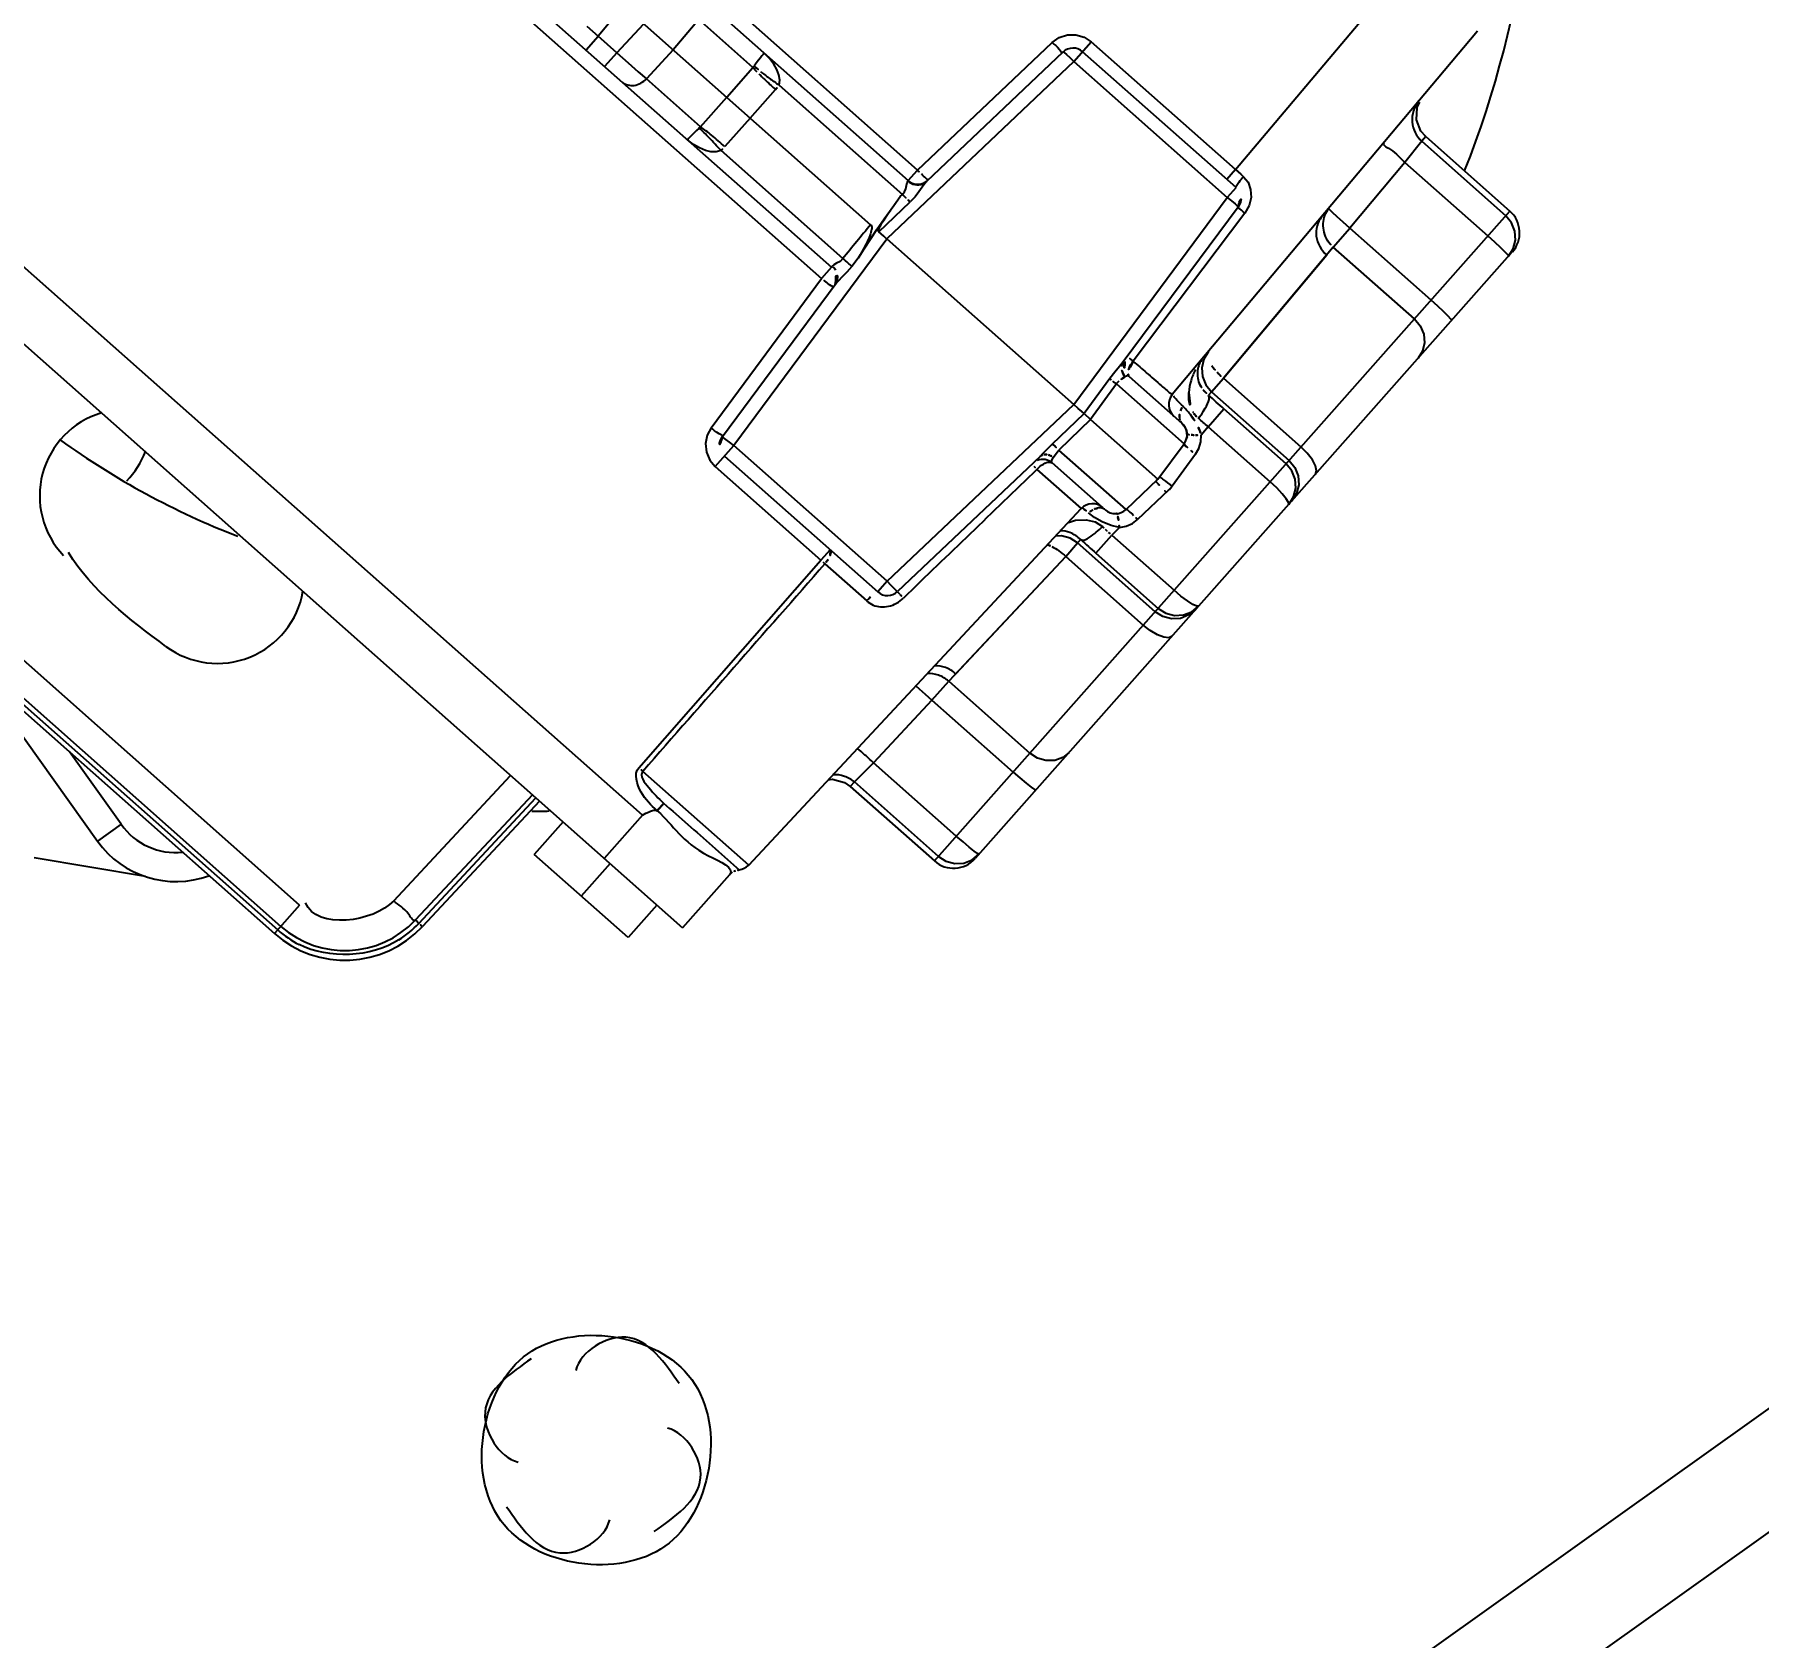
# Model space of a CAD drawing. Header units: feet. Extents: x 2321988 to 2329858, y 6722724 to 6730499.
# Drawn here: x 2326101.414 to 2326102.001, y 6726884.178 to 6726884.724 of the extents above; entities that cross this region are included whole.
import ezdxf

# ---------------------------------------------------------------- set-up
doc = ezdxf.new("R2010")
doc.units = ezdxf.units.FT
doc.header["$MEASUREMENT"] = 0
doc.header["$PDSIZE"] = 5
doc.layers.add('BESS Dimensions', color=3, linetype='Continuous')
doc.layers.add('C-BESS-EQUIPMENT', color=255, linetype='Continuous')
doc.styles.add('TG_DIMS', font='arial.ttf')
doc.dimstyles.new('TG-PROPOSED-ANNO', dxfattribs={"dimtxt": 0.1, "dimasz": 0.1, "dimexe": 0.05, "dimexo": 0.05, "dimgap": 0.02, "dimtad": 0, "dimtih": 1, "dimtoh": 1, "dimdsep": 46, "dimtxsty": 'TG_DIMS', "dimcen": 0, "dimclrd": 256, "dimclre": 256, "dimclrt": 256, "dimaunit": 1, "dimadec": 6, "dimazin": 2, "dimtfac": 1, "dimtofl": 0, "dimtmove": 1, "dimatfit": 3, "dimfxl": 1, "dimtolj": 1, "dimtzin": 0, "dimarcsym": 0})

# ---------------------------------------------------------------- blocks, each defined once
blk = doc.blocks.new('Midpoint Site Plan$0$A$Cc1a3344c')
at = {"linetype": 'Continuous'}
for p, q in [((4275.75, 229.42), (4275.75, 795.42)), ((4265.32, 243.46), (4265.32, 778.22)), ((4131.47, 510.63), (4143.79, 462.98)), ((4128.61, 481.86), (4121.59, 508.98)), ((4137.26, 499.9), (4148.61, 502.52)), ((4168.86, 414.83), (4148.61, 502.52)), ((4137.42, 499.29), (4148.75, 501.9)), ((4137.26, 499.9), (4137.42, 499.29)), ((4137.42, 499.29), (4138.2, 496.59)), ((4138.2, 496.59), (4149.38, 499.17)), ((4152.19, 499.71), (4152.34, 499.7)), ((4152.21, 500.27), (4171.1, 418.42)), ((4138.2, 496.59), (4140.42, 487.99)), ((4151.38, 490.52), (4140.42, 487.99)), ((4141.01, 485.44), (4140.42, 487.99)), ((4151.97, 487.97), (4141.01, 485.44)), ((4141.01, 485.44), (4145.49, 468.28)), ((4141.31, 484.41), (4145.52, 468.28)), ((4128.61, 481.86), (4109.13, 477.36)), ((4128.61, 481.86), (4129.32, 482.02)), ((4128.61, 481.86), (4128.91, 480.53)), ((4129.32, 482.02), (4129.68, 482.1)), ((4129.68, 482.1), (4130.42, 482.15)), ((4130.42, 482.15), (4131.18, 481.94)), ((4130.15, 480.81), (4109.44, 476.03)), ((4109.75, 474.69), (4130.45, 479.48)), ((4130.15, 480.81), (4130.45, 479.48)), ((4138.71, 454.05), (4130.45, 479.48)), ((4131.79, 479.82), (4131.91, 479.81)), ((4131.91, 479.81), (4138.09, 460.8)), ((4132.45, 480.85), (4132.84, 480.02)), ((4132.84, 480.02), (4138.63, 461.69)), ((4108.3, 477.04), (4109.13, 477.36)), ((4109.75, 474.69), (4109.13, 477.36)), ((4109.51, 454.97), (4106.84, 474.02)), ((4111, 455.09), (4108.29, 474.36)), ((4109.75, 474.69), (4113.47, 448.22)), ((4145.49, 468.28), (4155.96, 470.69)), ((4145.91, 466.47), (4156.38, 468.88)), ((4156.48, 468.43), (4148.09, 466.49)), ((4144.09, 466.62), (4144.99, 466.4)), ((4145.91, 466.47), (4145.49, 468.28)), ((4159.62, 467.51), (4159.97, 466.64)), ((4160.08, 466.19), (4159.73, 467.05)), ((4144.99, 466.4), (4145.91, 466.47)), ((4145.91, 466.47), (4146.03, 466)), ((4148.66, 464.06), (4148.09, 466.49)), ((4148.66, 464.06), (4157.04, 466)), ((4148.66, 464.06), (4148.94, 462.97)), ((4139.65, 460.42), (4146.78, 462.07)), ((4149.5, 462.53), (4148.94, 462.97)), ((4150.22, 461.34), (4151.5, 457.46)), ((4138.44, 459.47), (4138.68, 458.66)), ((4139.47, 460.22), (4139.45, 460.04)), ((4139.53, 458.9), (4148.66, 461.01)), ((4150.07, 456.67), (4148.66, 461.01)), ((4138.68, 458.66), (4140.09, 454.38)), ((4139.53, 458.9), (4140.96, 454.57)), ((4140.96, 454.57), (4150.07, 456.67)), ((4149.98, 456.99), (4149.97, 456.99)), ((4150.71, 452.16), (4150.07, 456.67)), ((4150.09, 456.57), (4150.13, 456.35)), ((4150.12, 456.35), (4150.13, 456.35)), ((4151.59, 457.16), (4151.5, 457.46)), ((4151.63, 457.03), (4151.59, 457.16)), ((4151.65, 456.9), (4151.63, 457.03)), ((4151.65, 456.9), (4152.25, 452.54)), ((4109.51, 454.97), (4045.77, 440.25)), ((4109.83, 453.54), (4109.51, 454.97)), ((4110.98, 454.6), (4111, 455.09)), ((4111.01, 455.04), (4110.98, 454.63)), ((4111, 455.09), (4111.01, 455.04)), ((4140.09, 454.38), (4140.96, 454.57)), ((4140.75, 449.87), (4140.09, 454.38)), ((4140.96, 454.57), (4141.43, 451.57)), ((4046.11, 438.83), (4109.83, 453.54)), ((4109.84, 453.48), (4109.83, 453.54)), ((4111.43, 453.78), (4111.61, 453.15)), ((4111.61, 453.15), (4111.75, 452.43)), ((4112.38, 447.99), (4111.75, 452.43)), ((4113.47, 448.22), (4138.71, 454.05)), ((4142.41, 427.67), (4138.71, 454.05)), ((4152.27, 451.85), (4152.25, 452.54)), ((4093.99, 448.39), (4110.66, 452.23)), ((4110.7, 451.92), (4110.66, 452.23)), ((4111.16, 450.55), (4110.7, 451.92)), ((4141.43, 451.57), (4141.66, 450.07)), ((4150.71, 452.16), (4141.66, 450.07)), ((4151.82, 450.52), (4151.17, 449.94)), ((4151.82, 450.52), (4152.12, 451.16)), ((4151.82, 450.52), (4152.04, 449.41)), ((4152.04, 449.41), (4160.42, 451.35)), ((4152.12, 451.16), (4152.27, 451.85)), ((4163.34, 452.06), (4163.4, 451.12)), ((4112.09, 447.91), (4111.62, 449.21)), ((4140.86, 449.22), (4140.75, 449.87)), ((4140.97, 448.61), (4140.86, 449.22)), ((4141.73, 449.77), (4141.66, 450.07)), ((4141.93, 449.18), (4141.73, 449.77)), ((4142.04, 448.92), (4141.93, 449.18)), ((4149.48, 450.38), (4142.35, 448.73)), ((4149.49, 449.03), (4148.75, 448.79)), ((4150.31, 449.4), (4149.49, 449.03)), ((4149.91, 448.8), (4150.74, 449.13)), ((4151.17, 449.94), (4150.31, 449.4)), ((4152.6, 446.98), (4152.04, 449.41)), ((4152.6, 446.98), (4160.99, 448.92)), ((4160.99, 448.92), (4161.86, 449.27)), ((4161.96, 448.81), (4161.09, 448.46)), ((4047.35, 432.96), (4111.3, 447.72)), ((4090.94, 447.23), (4083.64, 445.55)), ((4091.87, 443.24), (4090.94, 447.23)), ((4095.06, 443.97), (4094.16, 447.83)), ((4113.48, 448.22), (4121.71, 422.89)), ((4141.06, 448.08), (4140.97, 448.61)), ((4141.06, 448.08), (4143.89, 427.92)), ((4141.97, 447.04), (4147.95, 448.43)), ((4158.03, 398.9), (4147.95, 448.43)), ((4148.34, 446.51), (4148.59, 447.25)), ((4161.09, 448.46), (4150.62, 446.05)), ((4083.64, 445.55), (4084.67, 441.57)), ((4150.53, 446.52), (4150.62, 446.05)), ((4151.04, 444.24), (4150.62, 446.05)), ((4151.04, 444.24), (4161.51, 446.65)), ((4162.4, 446.92), (4161.51, 446.65)), ((4095.06, 443.97), (4095.94, 440.11)), ((4113.37, 444.65), (4113.68, 443.61)), ((4151.04, 444.24), (4154.54, 426.85)), ((4151.07, 444.24), (4154.35, 427.9)), ((4048.81, 427.14), (4112.53, 441.85)), ((4092.79, 439.24), (4091.87, 443.24)), ((4112.49, 443.34), (4096.04, 439.54)), ((4112.46, 442.2), (4112.48, 441.99)), ((4112.53, 441.85), (4112.48, 441.99)), ((4112.53, 441.85), (4112.89, 440.33)), ((4049.15, 425.62), (4112.89, 440.33)), ((4077.96, 440.02), (4078.99, 436.05)), ((4081.5, 436.63), (4080.69, 440.65)), ((4084.67, 441.57), (4085.49, 437.55)), ((4118.84, 422.04), (4112.89, 440.33)), ((4114.11, 441.57), (4114.21, 441.13)), ((4120.27, 422.46), (4114.21, 441.13)), ((4092.79, 439.24), (4085.49, 437.55)), ((4081.5, 436.63), (4078.99, 436.05)), ((4081.5, 436.63), (4083.03, 436.97)), ((4081.5, 436.63), (4081.93, 434.78)), ((4083.03, 436.97), (4084.41, 437.29)), ((4084.41, 437.29), (4085.49, 437.55)), ((4077.46, 435.68), (4078.99, 436.05)), ((4079.42, 434.2), (4078.99, 436.05)), ((4154.54, 426.85), (4165.5, 429.38)), ((4142.41, 427.67), (4121.71, 422.89)), ((4142.41, 427.67), (4142.74, 426.24)), ((4122.04, 421.46), (4142.74, 426.24)), ((4155.13, 424.29), (4154.54, 426.85)), ((4155.13, 424.29), (4166.09, 426.82)), ((4136.31, 424.76), (4136.64, 423.34)), ((4137.17, 423.46), (4142.83, 424.77)), ((4152.96, 423.8), (4153.41, 423.91)), ((4155.13, 424.29), (4156.9, 415.59)), ((4118.84, 422.04), (4119.23, 421.25)), ((4120.39, 422.48), (4120.27, 422.46)), ((4122.37, 420.04), (4121.71, 422.89)), ((4122.37, 420.04), (4136.64, 423.34)), ((4143.21, 395.47), (4136.64, 423.34)), ((4121.49, 419.97), (4122.37, 420.04)), ((4171.03, 418.08), (4170.97, 419)), ((4168.08, 418.17), (4156.9, 415.59)), ((4156.9, 415.59), (4157.38, 412.83)), ((4168.71, 415.44), (4157.38, 412.83)), ((4157.51, 412.21), (4168.86, 414.83)), ((4156.81, 411.95), (4157.51, 412.21)), ((4157.38, 412.83), (4157.51, 412.21)), ((4158.03, 398.9), (4143.75, 395.6)), ((4147.94, 394.44), (4147.69, 395.45)), ((4147.69, 395.45), (4147.9, 394.43)), ((4157.68, 396.69), (4159.34, 389.54)), ((4147.9, 394.43), (4147.95, 394.44)), ((4147.43, 392.95), (4038.88, 367.88)), ((4147.43, 392.95), (4148.78, 387.1)), ((4029.68, 359.6), (4159.34, 389.54)), ((4155.89, 388.74), (4156.9, 384.36)), ((4149.56, 387.28), (4150.57, 382.89)), ((4139.07, 384.86), (4142.61, 367.45)), ((4143.1, 367.53), (4139.55, 384.97)), ((4140.04, 385.08), (4143.59, 367.65)), ((4143.22, 385.82), (4144.24, 381.43)), ((4139.69, 366.77), (4136.14, 384.18)), ((4156.9, 384.36), (4144.24, 381.43)), ((4134.4, 358.55), (4065.67, 342.69)), ((4134.4, 358.56), (4135.28, 354.73)), ((4066.33, 339.84), (4135.06, 355.71)), ((4066.44, 339.35), (4135.17, 355.22)), ((4066.55, 338.87), (4135.28, 354.73)), ((4116.82, 348.34), (4107.59, 348.34)), ((4114.4, 339), (4122.69, 347.29)), ((4116.82, 348.34), (4116.82, 345.34)), ((4094.59, 345.34), (4116.82, 345.34))]:
    blk.add_line(p, q, dxfattribs=at)
for points in [[(4137.26, 499.9), (4136.52, 499.82), (4135.27, 500.13), (4134.27, 500.92), (4133.98, 501.48)], [(4150.6, 501.75), (4149.69, 501.97), (4148.75, 501.9)], [(4152.34, 499.7), (4151.99, 500.55), (4151.39, 501.26), (4150.6, 501.75)], [(4149.38, 499.17), (4150.29, 499.38), (4151.11, 499.54), (4151.76, 499.66), (4152.19, 499.71)], [(4154.34, 491.04), (4154.18, 491.06), (4153.76, 491), (4153.11, 490.89), (4152.29, 490.72), (4151.38, 490.52)], [(4140.42, 487.99), (4139.52, 487.77), (4138.71, 487.58), (4138.06, 487.45), (4137.63, 487.38)], [(4151.97, 487.97), (4152.9, 488.05), (4153.81, 487.85), (4154.59, 487.4), (4155.18, 486.74), (4155.52, 485.94)], [(4131.18, 481.94), (4131.88, 481.5), (4132.45, 480.85)], [(4130.45, 479.48), (4131, 479.64), (4131.47, 479.77), (4131.79, 479.82)], [(4106.84, 474.02), (4106.84, 474.91), (4107.11, 475.75)], [(4107.11, 475.75), (4107.61, 476.48), (4108.3, 477.04)], [(4108.29, 474.36), (4108.4, 474.42), (4108.71, 474.51), (4109.18, 474.61), (4109.75, 474.69)], [(4159.14, 470.26), (4158.92, 470.57), (4158.43, 470.78), (4157.73, 470.88), (4156.87, 470.85), (4155.96, 470.69)], [(4142.33, 468.63), (4142.7, 467.79), (4143.3, 467.09), (4144.09, 466.62)], [(4156.38, 468.88), (4157.31, 468.95), (4158.22, 468.72), (4159.02, 468.23), (4159.62, 467.51)], [(4159.73, 467.05), (4159.12, 467.77), (4158.33, 468.27), (4157.42, 468.5), (4156.48, 468.43)], [(4158.78, 466.3), (4157.95, 466.18), (4157.04, 466)], [(4160.08, 466.19), (4159.9, 466.3), (4159.45, 466.34), (4158.78, 466.3)], [(4150.22, 461.34), (4149.93, 461.98), (4149.5, 462.53)], [(4138.09, 460.8), (4138.25, 460.2), (4138.44, 459.47)], [(4139.65, 460.42), (4139.54, 460.36), (4139.47, 460.22)], [(4111, 455.09), (4111.08, 454.77), (4111.24, 454.32), (4111.43, 453.78)], [(4140.09, 454.38), (4139.79, 454.31), (4139.3, 454.2), (4138.71, 454.05)], [(4110.66, 452.23), (4110.57, 452.57), (4110.38, 452.86), (4110.14, 453.13), (4109.93, 453.33), (4109.84, 453.48)], [(4161.86, 449.27), (4162.57, 449.87), (4163.07, 450.67), (4163.3, 451.57), (4163.23, 452.51)], [(4163.23, 452.51), (4163.13, 452.33), (4162.74, 452.09), (4162.12, 451.84)], [(4111.62, 449.21), (4111.06, 450.83), (4110.95, 451.17)], [(4162.12, 451.84), (4161.32, 451.58), (4160.42, 451.35)], [(4163.4, 451.12), (4163.18, 450.21), (4162.68, 449.42), (4161.96, 448.81)], [(4093.99, 448.39), (4093.63, 448.74), (4093.13, 448.99), (4092.56, 449.14), (4091.91, 449.21), (4091.19, 449.19), (4090.41, 449.06)], [(4090.41, 449.06), (4090.42, 449.01), (4090.45, 448.89), (4090.5, 448.7), (4090.57, 448.45), (4090.65, 448.14), (4090.77, 447.79), (4090.89, 447.42)], [(4111.53, 449.53), (4111.45, 449.75), (4111.36, 449.99), (4111.27, 450.25)], [(4112.38, 447.99), (4112.34, 447.99), (4112.29, 448.01), (4112.24, 448.05), (4112.2, 448.11), (4112.15, 448.18), (4112.1, 448.26), (4112.05, 448.35), (4111.99, 448.45), (4111.94, 448.57), (4111.88, 448.69), (4111.81, 448.83), (4111.75, 448.98), (4111.68, 449.15), (4111.61, 449.33), (4111.53, 449.53)], [(4142.35, 448.73), (4142.18, 448.76), (4142.04, 448.92)], [(4148.59, 447.25), (4149.17, 448.16), (4149.91, 448.8)], [(4111.3, 447.72), (4111.38, 447.73), (4111.48, 447.7), (4111.57, 447.66), (4111.67, 447.59), (4111.77, 447.5), (4111.86, 447.4), (4111.97, 447.28), (4112.07, 447.15), (4112.18, 446.99), (4112.29, 446.82), (4112.41, 446.63), (4112.53, 446.42), (4112.65, 446.19), (4112.78, 445.94), (4112.92, 445.66), (4113.06, 445.35), (4113.21, 445.02), (4113.37, 444.65)], [(4112.09, 447.91), (4112.52, 446.77), (4112.95, 445.69), (4113.37, 444.65)], [(4113.48, 448.22), (4113.06, 448.14), (4112.69, 448.06), (4112.38, 447.99)], [(4164.17, 448.44), (4164.11, 448.06), (4163.77, 447.66), (4163.18, 447.26), (4162.4, 446.92)], [(4150.62, 446.05), (4149.77, 445.7), (4149.06, 445.12), (4148.73, 444.61)], [(4113.68, 443.61), (4113.88, 442.86), (4114, 442.18), (4114.11, 441.57)], [(4112.49, 443.34), (4112.55, 442.93), (4112.51, 442.53), (4112.46, 442.2)], [(4092.82, 439.05), (4092.87, 438.66), (4092.93, 438.29), (4092.98, 437.98), (4093.03, 437.73), (4093.07, 437.53), (4093.1, 437.41), (4093.11, 437.37)], [(4096.04, 439.54), (4095.86, 439.06), (4095.53, 438.62), (4095.08, 438.23), (4094.52, 437.88), (4093.87, 437.59), (4093.11, 437.37)], [(4167.8, 432.75), (4167.85, 431.89), (4167.6, 431.04), (4167.1, 430.29), (4166.37, 429.72), (4165.5, 429.38)], [(4143.89, 427.92), (4143.78, 427.88), (4143.46, 427.83), (4142.98, 427.75), (4142.41, 427.67)], [(4166.09, 426.82), (4166.99, 427.04), (4167.8, 427.25), (4168.44, 427.43), (4168.84, 427.57), (4168.97, 427.65)], [(4153.41, 423.91), (4154.22, 424.1), (4155.13, 424.29)], [(4121.71, 422.89), (4121.16, 422.71), (4120.7, 422.57), (4120.39, 422.48)], [(4119.23, 421.25), (4119.84, 420.6), (4120.62, 420.16), (4121.49, 419.97)], [(4169.79, 418.6), (4168.98, 418.39), (4168.08, 418.17)], [(4170.97, 419), (4170.84, 418.92), (4170.43, 418.78), (4169.79, 418.6)], [(4168.71, 415.44), (4169.58, 415.79), (4170.3, 416.39), (4170.8, 417.18), (4171.03, 418.08)], [(4155.62, 410.72), (4155.82, 411.13), (4156.81, 411.95)], [(4147.43, 392.95), (4147.47, 393.32), (4147.52, 393.62), (4147.57, 393.86), (4147.63, 394.05), (4147.69, 394.19), (4147.8, 394.36), (4147.95, 394.44)], [(4142.61, 367.44), (4142.67, 367.46), (4142.84, 367.49), (4143.1, 367.53)]]:
    blk.add_lwpolyline(points, dxfattribs=at)
for centre, radius, start, end in [((4054.4, 444), 105, 32.9564, 61.5294), ((4149.29, 499.6), 3, 13, 103), ((4130.48, 479.35), 1.5, 18, 103), ((4109.78, 474.57), 1.5, 103, 188), ((4180.62, 325.57), 144.62, 102.995, 103.8358), ((4146.95, 455.12), 8.2, 93.1027, 100.7432), ((4146.72, 466.32), 2.65, 264.642, 268.2962), ((4153.42, 441.52), 23.04, 101.9441, 105.2426), ((4147.05, 457.74), 5.57, 76.556, 82.2965), ((4046.07, 857.12), 406.12, 283.1745, 283.4274), ((4145.34, 463.38), 1.6, 194.5, 283), ((4147.14, 460.51), 1.6, 18, 103), ((4137.54, 470.56), 13.7, 323.9922, 326.3365), ((4145.51, 475.91), 15.31, 285.6245, 287.9212), ((4139.31, 461.89), 1.5, 219.2842, 283), ((4172.67, 307.38), 150.68, 97.999, 98.2209), ((4107.27, 470.92), 16.12, 278.0109, 280.0305), ((4109.5, 455), 1.5, 283, 356.0625), ((4154.34, 437.78), 14.9, 98.0319, 100.3459), ((4149.12, 451.94), 1.6, 283, 8), ((4149.95, 448.97), 2.25, 64.7977, 72.6612), ((4144.74, 438.39), 14.04, 59.7208, 62.0383), ((4142.69, 447.27), 1.5, 103, 166.7155), ((4149.52, 448.75), 1.6, 103, 191.5), ((4146.64, 470.78), 22.03, 280.7257, 281.8593), ((4146.41, 471.9), 23.18, 281.8566, 282.9527), ((4146.33, 472.23), 23.52, 282.9502, 284.0396), ((4089.97, 447.09), 0.977, 8.536, 19.7835), ((4079.03, 489.76), 44, 288.2618, 289.8885), ((4083.91, 491.71), 45.06, 281.5367, 283.1437), ((4089.41, 446.73), 4.87, 13.1538, 19.9183), ((4481.28, 546.1), 382.84, 194.8906, 195.5705), ((4137.59, 480.76), 34, 276.7185, 277.3956), ((4120.05, 587.9), 144.62, 282.1642, 283.005), ((4112.87, 440.39), 1.5, 39.1999, 103), ((4091.19, 439.02), 4.87, 6.0818, 12.8462), ((4129.44, 389.41), 53.54, 107.3927, 108.0058), ((4091.85, 438.94), 0.977, 6.2167, 17.464), ((4142.41, 427.71), 1.5, 283, 8), ((4131.08, 528.02), 100.93, 277.5385, 277.8118), ((4141.49, 427.54), 3.35, 352.9651, 8.5257), ((4121.7, 422.93), 1.5, 198, 283), ((4150.86, 362.97), 62.02, 102.7501, 103.2499), ((4168.18, 417.75), 3, 283, 13), ((4156.46, 398.58), 1.6, 330.6727, 11.5), ((4159.25, 397.01), 1.6, 164.1896, 177.761), ((4159.26, 397.01), 1.6, 150.7039, 164.2275), ((4156.48, 339.22), 57.8, 102.7242, 103.2758), ((4054.4, 444), 105, 325.0337, 326.0137), ((4054.4, 444), 82, 288.7249, 303.3867), ((4079.32, 367.84), 9, 10.5957, 33.5936), ((4132.81, 365.45), 10, 283, 11.5), ((4132.81, 365.45), 11, 283, 11.5), ((4132.79, 365.45), 10.52, 356.7544, 11.4064), ((4132.81, 365.46), 10.51, 283.006, 297.7039), ((4116.82, 355.34), 10, 270, 344.5512), ((4116.82, 355.34), 7, 270, 330.3062)]:
    blk.add_arc(centre, radius, start, end, dxfattribs=at)
for centre, start_param, end_param in [((4101.73, 371.38), 3.228926, 5.269874), ((4089.41, 368.54), 7.298757, 9.337445)]:
    blk.add_ellipse(centre, major_axis=(-2.02, 8.75), ratio=1, start_param=start_param, end_param=end_param, dxfattribs=at)
for points, knots in [([(4133.85, 501.42), (4134.04, 500.7), (4135.04, 499.35), (4136.69, 499.12), (4137.42, 499.29)], [0, 0, 0, 0, 0.497528, 1, 1, 1, 1]), ([(4135.26, 495.99), (4135.33, 495.71), (4136.81, 496.52), (4137.51, 496.41), (4138.2, 496.59)], [0, 0, 0, 0, 0.294406, 1, 1, 1, 1]), ([(4137.48, 487.39), (4137.64, 486.85), (4138.31, 485.8), (4139.5, 485.39), (4140.09, 485.36)], [0, 0, 0, 0, 0.489141, 1, 1, 1, 1]), ([(4137.77, 486.26), (4137.97, 485.6), (4138.98, 484.35), (4140.55, 484.25), (4141.28, 484.4)], [0, 0, 0, 0, 0.480111, 1, 1, 1, 1]), ([(4140.09, 485.36), (4140.24, 485.35), (4140.55, 485.35), (4140.86, 485.41), (4141.01, 485.44)], [0, 0, 0, 0, 0.499112, 1, 1, 1, 1]), ([(4129.68, 482.1), (4129.74, 481.85), (4129.85, 481.45), (4129.98, 481.04), (4130.07, 480.89)], [0, 0, 0, 0, 0.605129, 1, 1, 1, 1]), ([(4132.84, 480.02), (4132.62, 479.95), (4132.39, 479.97), (4131.94, 479.73), (4131.91, 479.81)], [0, 0, 0, 0, 0.722469, 1, 1, 1, 1]), ([(4106.84, 474.02), (4107.18, 474.07), (4107.5, 474.23), (4108.31, 474.21), (4108.29, 474.36)], [0, 0, 0, 0, 0.702974, 1, 1, 1, 1]), ([(4142.53, 467.85), (4142.64, 467.42), (4143.1, 466.55), (4143.98, 466.03), (4144.48, 465.93)], [0, 0, 0, 0, 0.46369, 1, 1, 1, 1]), ([(4143.75, 468.05), (4143.89, 468.05), (4144.17, 468.06), (4144.45, 468.09), (4144.6, 468.1)], [0, 0, 0, 0, 0.483484, 1, 1, 1, 1]), ([(4144.6, 468.1), (4144.75, 468.12), (4145.05, 468.17), (4145.34, 468.24), (4145.49, 468.28)], [0, 0, 0, 0, 0.494531, 1, 1, 1, 1]), ([(4143.06, 466.46), (4143.25, 466.09), (4143.69, 465.38), (4144.28, 464.76), (4144.61, 464.5)], [0, 0, 0, 0, 0.492837, 1, 1, 1, 1]), ([(4144.48, 465.93), (4144.6, 465.9), (4144.85, 465.87), (4145.1, 465.87), (4145.24, 465.87)], [0, 0, 0, 0, 0.480731, 1, 1, 1, 1]), ([(4145.24, 465.87), (4145.36, 465.88), (4145.63, 465.91), (4145.89, 465.97), (4146.03, 466)], [0, 0, 0, 0, 0.47867, 1, 1, 1, 1]), ([(4147.37, 463.75), (4147.2, 464.31), (4146.92, 465.04), (4146.33, 466.01), (4146.03, 466)], [0, 0, 0, 0, 0.659511, 1, 1, 1, 1]), ([(4145.42, 463.19), (4145.13, 463.13), (4144.66, 463.05), (4144.18, 462.98), (4143.99, 462.97)], [0, 0, 0, 0, 0.612474, 1, 1, 1, 1]), ([(4144.61, 464.5), (4144.86, 464.29), (4145.44, 463.91), (4146.11, 463.71), (4146.47, 463.68)], [0, 0, 0, 0, 0.472495, 1, 1, 1, 1]), ([(4145.66, 462.68), (4145.61, 462.75), (4145.52, 462.92), (4145.45, 463.1), (4145.42, 463.19)], [0, 0, 0, 0, 0.492338, 1, 1, 1, 1]), ([(4146.51, 463.31), (4146.72, 463.32), (4147.15, 463.32), (4147.58, 463.29), (4147.79, 463.26)], [0, 0, 0, 0, 0.503187, 1, 1, 1, 1]), ([(4146.64, 463.67), (4146.76, 463.66), (4147.01, 463.67), (4147.25, 463.72), (4147.37, 463.75)], [0, 0, 0, 0, 0.487266, 1, 1, 1, 1]), ([(4148.34, 463.16), (4148.45, 463.13), (4148.65, 463.08), (4148.85, 463.01), (4148.94, 462.97)], [0, 0, 0, 0, 0.516214, 1, 1, 1, 1]), ([(4138.63, 461.69), (4138.5, 461.65), (4138.27, 461.58), (4138.05, 461.53), (4137.96, 461.51)], [0, 0, 0, 0, 0.60307, 1, 1, 1, 1]), ([(4138.63, 461.69), (4138.71, 461.42), (4138.89, 460.97), (4139.2, 460.57), (4139.38, 460.47)], [0, 0, 0, 0, 0.575645, 1, 1, 1, 1]), ([(4140.38, 462.1), (4141.05, 462.26), (4142.12, 462.52), (4143.18, 462.79), (4143.57, 462.9)], [0, 0, 0, 0, 0.635574, 1, 1, 1, 1]), ([(4143.57, 462.9), (4143.62, 462.92), (4143.67, 462.95), (4143.8, 462.96), (4143.79, 462.98)], [0, 0, 0, 0, 0.744531, 1, 1, 1, 1]), ([(4146.39, 462.09), (4146.25, 462.13), (4145.96, 462.29), (4145.76, 462.53), (4145.66, 462.68)], [0, 0, 0, 0, 0.46605, 1, 1, 1, 1]), ([(4146.79, 462.07), (4146.73, 462.06), (4146.59, 462.04), (4146.45, 462.07), (4146.39, 462.09)], [0, 0, 0, 0, 0.491199, 1, 1, 1, 1]), ([(4146.78, 462.07), (4146.9, 462.1), (4147.16, 462.13), (4147.41, 462.09), (4147.53, 462.06)], [0, 0, 0, 0, 0.499853, 1, 1, 1, 1]), ([(4147.53, 462.06), (4147.66, 462.03), (4147.91, 461.94), (4148.13, 461.78), (4148.23, 461.69)], [0, 0, 0, 0, 0.500379, 1, 1, 1, 1]), ([(4148.02, 461.85), (4148.05, 461.83), (4148.19, 461.98), (4148.27, 462.06), (4148.33, 462.14)], [0, 0, 0, 0, 0.282298, 1, 1, 1, 1]), ([(4148.23, 461.69), (4148.33, 461.59), (4148.5, 461.38), (4148.62, 461.14), (4148.66, 461.01)], [0, 0, 0, 0, 0.499806, 1, 1, 1, 1]), ([(4148.33, 462.14), (4148.38, 462.2), (4148.48, 462.32), (4148.57, 462.44), (4148.62, 462.51)], [0, 0, 0, 0, 0.465528, 1, 1, 1, 1]), ([(4138.37, 460.37), (4138.3, 460.43), (4138.19, 460.56), (4138.11, 460.72), (4138.09, 460.8)], [0, 0, 0, 0, 0.505801, 1, 1, 1, 1]), ([(4139.45, 460.04), (4139.25, 460.02), (4138.86, 460.06), (4138.5, 460.25), (4138.37, 460.37)], [0, 0, 0, 0, 0.521543, 1, 1, 1, 1]), ([(4139.38, 460.47), (4139.42, 460.45), (4139.51, 460.41), (4139.61, 460.41), (4139.65, 460.42)], [0, 0, 0, 0, 0.530978, 1, 1, 1, 1]), ([(4139.45, 460.04), (4139.45, 459.92), (4139.43, 459.67), (4139.42, 459.42), (4139.44, 459.29)], [0, 0, 0, 0, 0.468846, 1, 1, 1, 1]), ([(4148.66, 461.01), (4148.69, 460.92), (4149.17, 461.1), (4149.41, 461.1), (4149.63, 461.17)], [0, 0, 0, 0, 0.283271, 1, 1, 1, 1]), ([(4138.88, 458.71), (4138.84, 458.7), (4138.77, 458.68), (4138.71, 458.67), (4138.68, 458.66)], [0, 0, 0, 0, 0.562714, 1, 1, 1, 1]), ([(4139.53, 458.9), (4139.41, 458.86), (4139.2, 458.8), (4138.98, 458.73), (4138.88, 458.71)], [0, 0, 0, 0, 0.551607, 1, 1, 1, 1]), ([(4139.44, 459.29), (4139.44, 459.22), (4139.47, 459.09), (4139.51, 458.96), (4139.53, 458.9)], [0, 0, 0, 0, 0.494547, 1, 1, 1, 1]), ([(4151.5, 457.46), (4151.16, 457.35), (4150.65, 457.2), (4150.15, 457.03), (4149.98, 456.99)], [0, 0, 0, 0, 0.670986, 1, 1, 1, 1]), ([(4150.13, 456.35), (4150.23, 456.38), (4150.56, 456.42), (4150.89, 456.47), (4151.12, 456.5)], [0, 0, 0, 0, 0.318944, 1, 1, 1, 1]), ([(4109.84, 453.48), (4110.11, 453.54), (4110.63, 453.81), (4110.92, 454.33), (4110.98, 454.6)], [0, 0, 0, 0, 0.505751, 1, 1, 1, 1]), ([(4110.97, 455.3), (4110.98, 455.22), (4110.49, 455.19), (4110.3, 455.09), (4110.07, 455.06)], [0, 0, 0, 0, 0.280577, 1, 1, 1, 1]), ([(4110.66, 452.23), (4110.79, 452.25), (4111.06, 452.29), (4111.32, 452.34), (4111.44, 452.36)], [0, 0, 0, 0, 0.520647, 1, 1, 1, 1]), ([(4111.44, 452.36), (4111.5, 452.37), (4111.6, 452.4), (4111.7, 452.42), (4111.75, 452.43)], [0, 0, 0, 0, 0.529517, 1, 1, 1, 1]), ([(4150.71, 452.16), (4150.7, 452.26), (4151.2, 452.3), (4151.42, 452.4), (4151.66, 452.44)], [0, 0, 0, 0, 0.283856, 1, 1, 1, 1]), ([(4150.49, 451.12), (4150.5, 451.13), (4150.55, 451.13), (4150.59, 451.12), (4150.62, 451.11)], [0, 0, 0, 0, 0.323743, 1, 1, 1, 1]), ([(4150.9, 451), (4150.97, 450.97), (4151.11, 450.9), (4151.25, 450.83), (4151.32, 450.79)], [0, 0, 0, 0, 0.465298, 1, 1, 1, 1]), ([(4140.75, 449.87), (4140.86, 449.91), (4141.17, 449.98), (4141.47, 450.04), (4141.66, 450.07)], [0, 0, 0, 0, 0.370466, 1, 1, 1, 1]), ([(4141.13, 448.5), (4141.16, 448.57), (4141.25, 448.72), (4141.37, 448.84), (4141.43, 448.89)], [0, 0, 0, 0, 0.479757, 1, 1, 1, 1]), ([(4141.43, 448.89), (4141.51, 448.95), (4141.66, 449.06), (4141.84, 449.14), (4141.93, 449.18)], [0, 0, 0, 0, 0.485865, 1, 1, 1, 1]), ([(4142.1, 448.55), (4142.13, 448.6), (4142.21, 448.68), (4142.3, 448.72), (4142.35, 448.73)], [0, 0, 0, 0, 0.529303, 1, 1, 1, 1]), ([(4147.91, 448.55), (4148.04, 448.59), (4148.32, 448.67), (4148.59, 448.75), (4148.75, 448.79)], [0, 0, 0, 0, 0.459169, 1, 1, 1, 1]), ([(4148.74, 449.34), (4148.73, 449.25), (4148.72, 449.07), (4148.73, 448.88), (4148.75, 448.79)], [0, 0, 0, 0, 0.49247, 1, 1, 1, 1]), ([(4148.88, 449.83), (4148.84, 449.76), (4148.78, 449.6), (4148.75, 449.43), (4148.74, 449.34)], [0, 0, 0, 0, 0.485087, 1, 1, 1, 1]), ([(4149.48, 450.38), (4149.35, 450.35), (4149.1, 450.21), (4148.94, 449.97), (4148.88, 449.83)], [0, 0, 0, 0, 0.47092, 1, 1, 1, 1]), ([(4150.53, 446.52), (4150.8, 446.65), (4150.91, 447.76), (4150.84, 448.55), (4150.74, 449.13)], [0, 0, 0, 0, 0.340462, 1, 1, 1, 1]), ([(4090.89, 447.42), (4091.02, 447.45), (4091.31, 447.52), (4091.59, 447.6), (4091.74, 447.64)], [0, 0, 0, 0, 0.45914, 1, 1, 1, 1]), ([(4090.94, 447.23), (4091.08, 447.25), (4091.37, 447.29), (4091.67, 447.33), (4091.83, 447.36)], [0, 0, 0, 0, 0.460589, 1, 1, 1, 1]), ([(4091.74, 447.64), (4091.92, 447.69), (4092.27, 447.8), (4092.63, 447.92), (4092.81, 447.98)], [0, 0, 0, 0, 0.479053, 1, 1, 1, 1]), ([(4091.83, 447.36), (4092, 447.39), (4092.37, 447.45), (4092.73, 447.53), (4092.92, 447.56)], [0, 0, 0, 0, 0.479222, 1, 1, 1, 1]), ([(4141.06, 448.08), (4141.05, 448.15), (4141.05, 448.29), (4141.09, 448.43), (4141.13, 448.5)], [0, 0, 0, 0, 0.488772, 1, 1, 1, 1]), ([(4141.97, 447.04), (4141.9, 447.33), (4141.86, 447.84), (4141.97, 448.38), (4142.1, 448.55)], [0, 0, 0, 0, 0.570231, 1, 1, 1, 1]), ([(4150.53, 446.52), (4150.09, 446.43), (4149.32, 446.16), (4148.73, 445.58), (4148.54, 445.28)], [0, 0, 0, 0, 0.555982, 1, 1, 1, 1]), ([(4113.68, 443.61), (4113.51, 443.59), (4113.11, 443.5), (4112.71, 443.4), (4112.49, 443.34)], [0, 0, 0, 0, 0.436885, 1, 1, 1, 1]), ([(4148.95, 443.42), (4149.01, 443.46), (4149.15, 443.55), (4149.3, 443.63), (4149.37, 443.67)], [0, 0, 0, 0, 0.481626, 1, 1, 1, 1]), ([(4149.37, 443.67), (4149.62, 443.8), (4150.17, 444.02), (4150.74, 444.17), (4151.04, 444.24)], [0, 0, 0, 0, 0.477856, 1, 1, 1, 1]), ([(4113.02, 442.03), (4112.93, 442.04), (4112.75, 442.04), (4112.57, 442.01), (4112.48, 441.99)], [0, 0, 0, 0, 0.497846, 1, 1, 1, 1]), ([(4114.21, 441.13), (4114.13, 441.37), (4113.8, 441.82), (4113.29, 442), (4113.02, 442.03)], [0, 0, 0, 0, 0.487755, 1, 1, 1, 1]), ([(4095.94, 440.11), (4095.34, 439.97), (4094.28, 439.71), (4093.23, 439.4), (4092.79, 439.24)], [0, 0, 0, 0, 0.562785, 1, 1, 1, 1]), ([(4114.33, 440.76), (4114.3, 440.84), (4113.87, 440.54), (4113.65, 440.57), (4113.44, 440.51)], [0, 0, 0, 0, 0.273958, 1, 1, 1, 1]), ([(4096.04, 439.54), (4095.43, 439.47), (4094.35, 439.34), (4093.28, 439.16), (4092.82, 439.05)], [0, 0, 0, 0, 0.563855, 1, 1, 1, 1]), ([(4084.32, 435.34), (4084.73, 435.43), (4085.5, 436.11), (4085.57, 437.08), (4085.49, 437.55)], [0, 0, 0, 0, 0.465751, 1, 1, 1, 1]), ([(4144, 427.93), (4144.05, 427.93), (4144.16, 427.95), (4144.26, 427.96), (4144.32, 427.97)], [0, 0, 0, 0, 0.425139, 1, 1, 1, 1]), ([(4154.33, 427.89), (4153.93, 427.8), (4153.17, 427.49), (4152.59, 426.91), (4152.37, 426.58)], [0, 0, 0, 0, 0.508086, 1, 1, 1, 1]), ([(4142.84, 424.75), (4143.09, 424.81), (4143.58, 425.01), (4143.98, 425.36), (4144.15, 425.56)], [0, 0, 0, 0, 0.501385, 1, 1, 1, 1]), ([(4144.15, 425.56), (4144.33, 425.77), (4144.64, 426.27), (4144.79, 426.84), (4144.82, 427.13)], [0, 0, 0, 0, 0.494197, 1, 1, 1, 1]), ([(4154.54, 426.84), (4154.14, 426.75), (4153.38, 426.43), (4152.81, 425.83), (4152.59, 425.5)], [0, 0, 0, 0, 0.505639, 1, 1, 1, 1]), ([(4136.33, 424.76), (4136.45, 424.79), (4136.79, 424.52), (4136.92, 424.21), (4137, 423.99)], [0, 0, 0, 0, 0.359001, 1, 1, 1, 1]), ([(4137, 423.99), (4137.03, 423.91), (4137.1, 423.73), (4137.15, 423.55), (4137.17, 423.46)], [0, 0, 0, 0, 0.491102, 1, 1, 1, 1]), ([(4142.73, 425.32), (4142.74, 425.23), (4142.78, 425.04), (4142.81, 424.86), (4142.83, 424.77)], [0, 0, 0, 0, 0.489454, 1, 1, 1, 1]), ([(4120.27, 422.46), (4120.23, 422.6), (4119.53, 422.1), (4119.17, 422.15), (4118.84, 422.04)], [0, 0, 0, 0, 0.293379, 1, 1, 1, 1]), ([(4156.9, 415.59), (4156.51, 415.51), (4155.78, 415.35), (4155.05, 415.18), (4154.71, 415.09)], [0, 0, 0, 0, 0.531214, 1, 1, 1, 1]), ([(4157.38, 412.83), (4157, 412.74), (4156.25, 412.38), (4155.67, 411.78), (4155.46, 411.42)], [0, 0, 0, 0, 0.486863, 1, 1, 1, 1]), ([(4147.67, 395.44), (4148.76, 395.7), (4152.04, 396.46), (4155.32, 397.23), (4157.51, 397.72)], [0, 0, 0, 0, 0.332518, 1, 1, 1, 1]), ([(4147.95, 394.44), (4150.24, 394.99), (4152.62, 394.4), (4157.44, 397.63), (4157.69, 396.68)], [0, 0, 0, 0, 0.707104, 1, 1, 1, 1]), ([(4157.51, 397.72), (4157.59, 397.74), (4157.7, 397.73), (4157.83, 397.81), (4157.86, 397.79)], [0, 0, 0, 0, 0.745337, 1, 1, 1, 1]), ([(4157.65, 397.07), (4157.65, 397.01), (4157.65, 396.88), (4157.67, 396.75), (4157.68, 396.69)], [0, 0, 0, 0, 0.499953, 1, 1, 1, 1]), ([(4147.9, 394.43), (4147.09, 394.24), (4145.54, 393.97), (4143.4, 394.65), (4143.21, 395.47)], [0, 0, 0, 0, 0.498745, 1, 1, 1, 1]), ([(4143.75, 395.6), (4143.89, 395.02), (4145.87, 395.1), (4146.95, 395.28), (4147.67, 395.44)], [0, 0, 0, 0, 0.445878, 1, 1, 1, 1]), ([(4142.61, 367.45), (4142.67, 367.16), (4140.95, 367.35), (4140.38, 366.91), (4139.69, 366.77)], [0, 0, 0, 0, 0.293264, 1, 1, 1, 1]), ([(4143.59, 367.65), (4143.6, 367.6), (4143.31, 367.63), (4143.22, 367.56), (4143.1, 367.53)], [0, 0, 0, 0, 0.26839, 1, 1, 1, 1]), ([(4186, 350.84), (4186, 356.57), (4198.03, 369.66), (4210.51, 356.68), (4210.51, 350.84)], [0, 0, 0, 0, 0.495414, 1, 1, 1, 1]), ([(4197.63, 361.84), (4195.18, 361.84), (4189.42, 362.09), (4188.98, 355.48), (4190.3, 353.89)], [0, 0, 0, 0, 0.541466, 1, 1, 1, 1]), ([(4208.62, 350.84), (4208.62, 353.29), (4208.87, 359.05), (4202.27, 359.49), (4200.68, 358.17)], [0, 0, 0, 0, 0.541751, 1, 1, 1, 1]), ([(4210.51, 350.84), (4210.51, 345.1), (4198.48, 332.01), (4186, 345), (4186, 350.84)], [0, 0, 0, 0, 0.495414, 1, 1, 1, 1]), ([(4186.63, 350.84), (4186.63, 348.39), (4186.38, 342.63), (4192.99, 342.19), (4194.58, 343.51)], [0, 0, 0, 0, 0.541751, 1, 1, 1, 1]), ([(4197.63, 339.84), (4200.07, 339.84), (4205.83, 339.59), (4206.28, 346.2), (4204.95, 347.79)], [0, 0, 0, 0, 0.541466, 1, 1, 1, 1])]:
    blk.add_open_spline(points, degree=3, knots=knots, dxfattribs=at)
for points in [[(4141.97, 447.04), (4142.91, 440.71), (4143.85, 434.37), (4144.8, 428.03)], [(4137.17, 423.46), (4139.37, 414.17), (4141.55, 404.88), (4143.75, 395.6)], [(4139.69, 366.77), (4140.29, 363.78), (4137.52, 358.49), (4134.55, 359.19)], [(4143.29, 364.86), (4143.1, 361.41), (4140.75, 357.76), (4137.69, 356.16)], [(4104.5, 362.84), (4100.05, 361.39), (4095.37, 359.93), (4090.7, 360.25)]]:
    blk.add_open_spline(points, degree=3, dxfattribs=at)
blk = doc.blocks.new('*D109')
at = {"layer": 'BESS Dimensions', "lineweight": -2, "transparency": 16777216}
for p, q in [((2326125.16932, 6727002.86621), (2326110.28416, 6727023.75836)), ((2326105.04117, 6727013.88359), (2326040.7778, 6726968.09745)), ((2325956.67317, 6726908.17488), (2326020.93655, 6726953.96102)), ((2325960.51273, 6726885.55225), (2325945.62757, 6726906.4444))]:
    blk.add_line(p, q, dxfattribs=at)
at = {"layer": 'BESS Dimensions', "transparency": 16777216}
for points in [[(2326104.07407, 6727015.24098), (2326106.00827, 6727012.52621), (2326113.18547, 6727019.68621)], [(2325955.70607, 6726909.53226), (2325957.64028, 6726906.81749), (2325948.52888, 6726902.37225)]]:
    blk.add_solid(points, dxfattribs=at)
at = {"layer": 'Defpoints', "color": 0, "transparency": 16777216}
for p in [(2326128.07064, 6726998.79407), (2325948.52888, 6726902.37225), (2325963.41404, 6726881.48011)]:
    blk.add_point(p, dxfattribs=at)
at = {"layer": 'BESS Dimensions', "transparency": 16777216, "insert": (2326030.85717, 6726961.02923), "char_height": 10, "attachment_point": 5, "style": 'TG_DIMS'}
blk.add_mtext("\\A1;202.17'", dxfattribs=at)

msp = doc.modelspace()

# ---------------------------------------------------------------- block references
at = {"layer": 'C-BESS-EQUIPMENT', "xscale": 0.003280839895013123, "yscale": 0.003280839895013123, "zscale": 0.003280839895013123, "rotation": 305.4689808292026}
msp.add_blockref('Midpoint Site Plan$0$A$Cc1a3344c', (2326092.67532, 6726894.79196), dxfattribs=at)

# ---------------------------------------------------------------- dimensions: what is measured, and where the dimension line sits
at = {"layer": 'BESS Dimensions'}
dim = msp.add_aligned_dim(p1=(2326128.07064, 6726998.79407), p2=(2325963.41404, 6726881.48011), distance=-25.65249, dimstyle='TG-PROPOSED-ANNO', override={"dimscale": 50, "dimpost": "'"}, dxfattribs=at)
dim.commit()
dim.dimension.update_dxf_attribs({"geometry": '*D109', "text_midpoint": (2326030.85717, 6726961.02923)})

doc.saveas('drawing.dxf')
